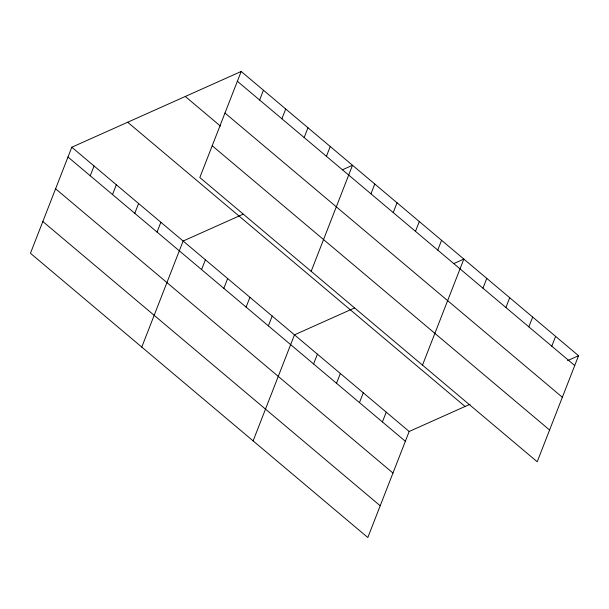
<?xml version="1.0" encoding="UTF-8"?>
<svg xmlns="http://www.w3.org/2000/svg" width="609" height="609" viewBox="0 0 609 609"><rect width="100%" height="100%" fill="white"/><g stroke="black" fill="none" stroke-linecap="round" stroke-linejoin="round"><path stroke-width="0.91" d="M241.179 71.474L199.828 177.523L537.199 461.767L578.55 355.717L241.179 71.474L71.801 147.233L30.45 253.283L367.821 537.526L409.172 431.476L470.072 404.239M90.246 175.788L94.068 165.991M112.513 194.545L116.327 184.755M134.779 213.302L138.593 203.513M157.046 232.067L160.86 222.27M141.783 347.084L183.126 241.035L243.197 214.162M259.624 100.021L263.446 90.231M201.579 269.589L205.393 259.792M281.891 118.785L285.712 108.988M223.846 288.346L227.659 278.557M304.157 137.543L307.979 127.753M246.112 307.103L249.926 297.314M326.424 156.307L330.245 146.51M268.379 325.868L272.193 316.071M311.161 271.325L352.512 165.275L342.349 169.82M253.116 440.886L294.459 334.836L354.529 307.964M370.957 193.822L374.779 184.032M313.582 363.954L317.403 354.164M393.224 212.587L397.045 202.789M336.526 383.282L340.347 373.492M415.49 231.344L419.312 221.554M359.47 402.61L363.284 392.82M437.757 250.109L441.578 240.311M382.406 421.946L386.228 412.148M422.494 365.126L463.845 259.076L453.682 263.621M482.967 288.194L486.789 278.404M505.912 307.522L509.725 297.732M528.848 326.85L532.669 317.061M551.792 346.178L555.606 336.389M567.542 360.642L578.55 355.717M237.358 81.263L574.729 365.514M224.98 113.03L562.351 397.274M185.281 96.473L220.481 126.124M212.214 145.757L549.584 430.007M127.692 122.234L465.063 406.477M71.801 147.233L409.172 431.476M67.98 157.023L405.35 441.274M55.594 188.79L392.965 473.033M42.836 221.516L380.206 505.767"/></g></svg>
